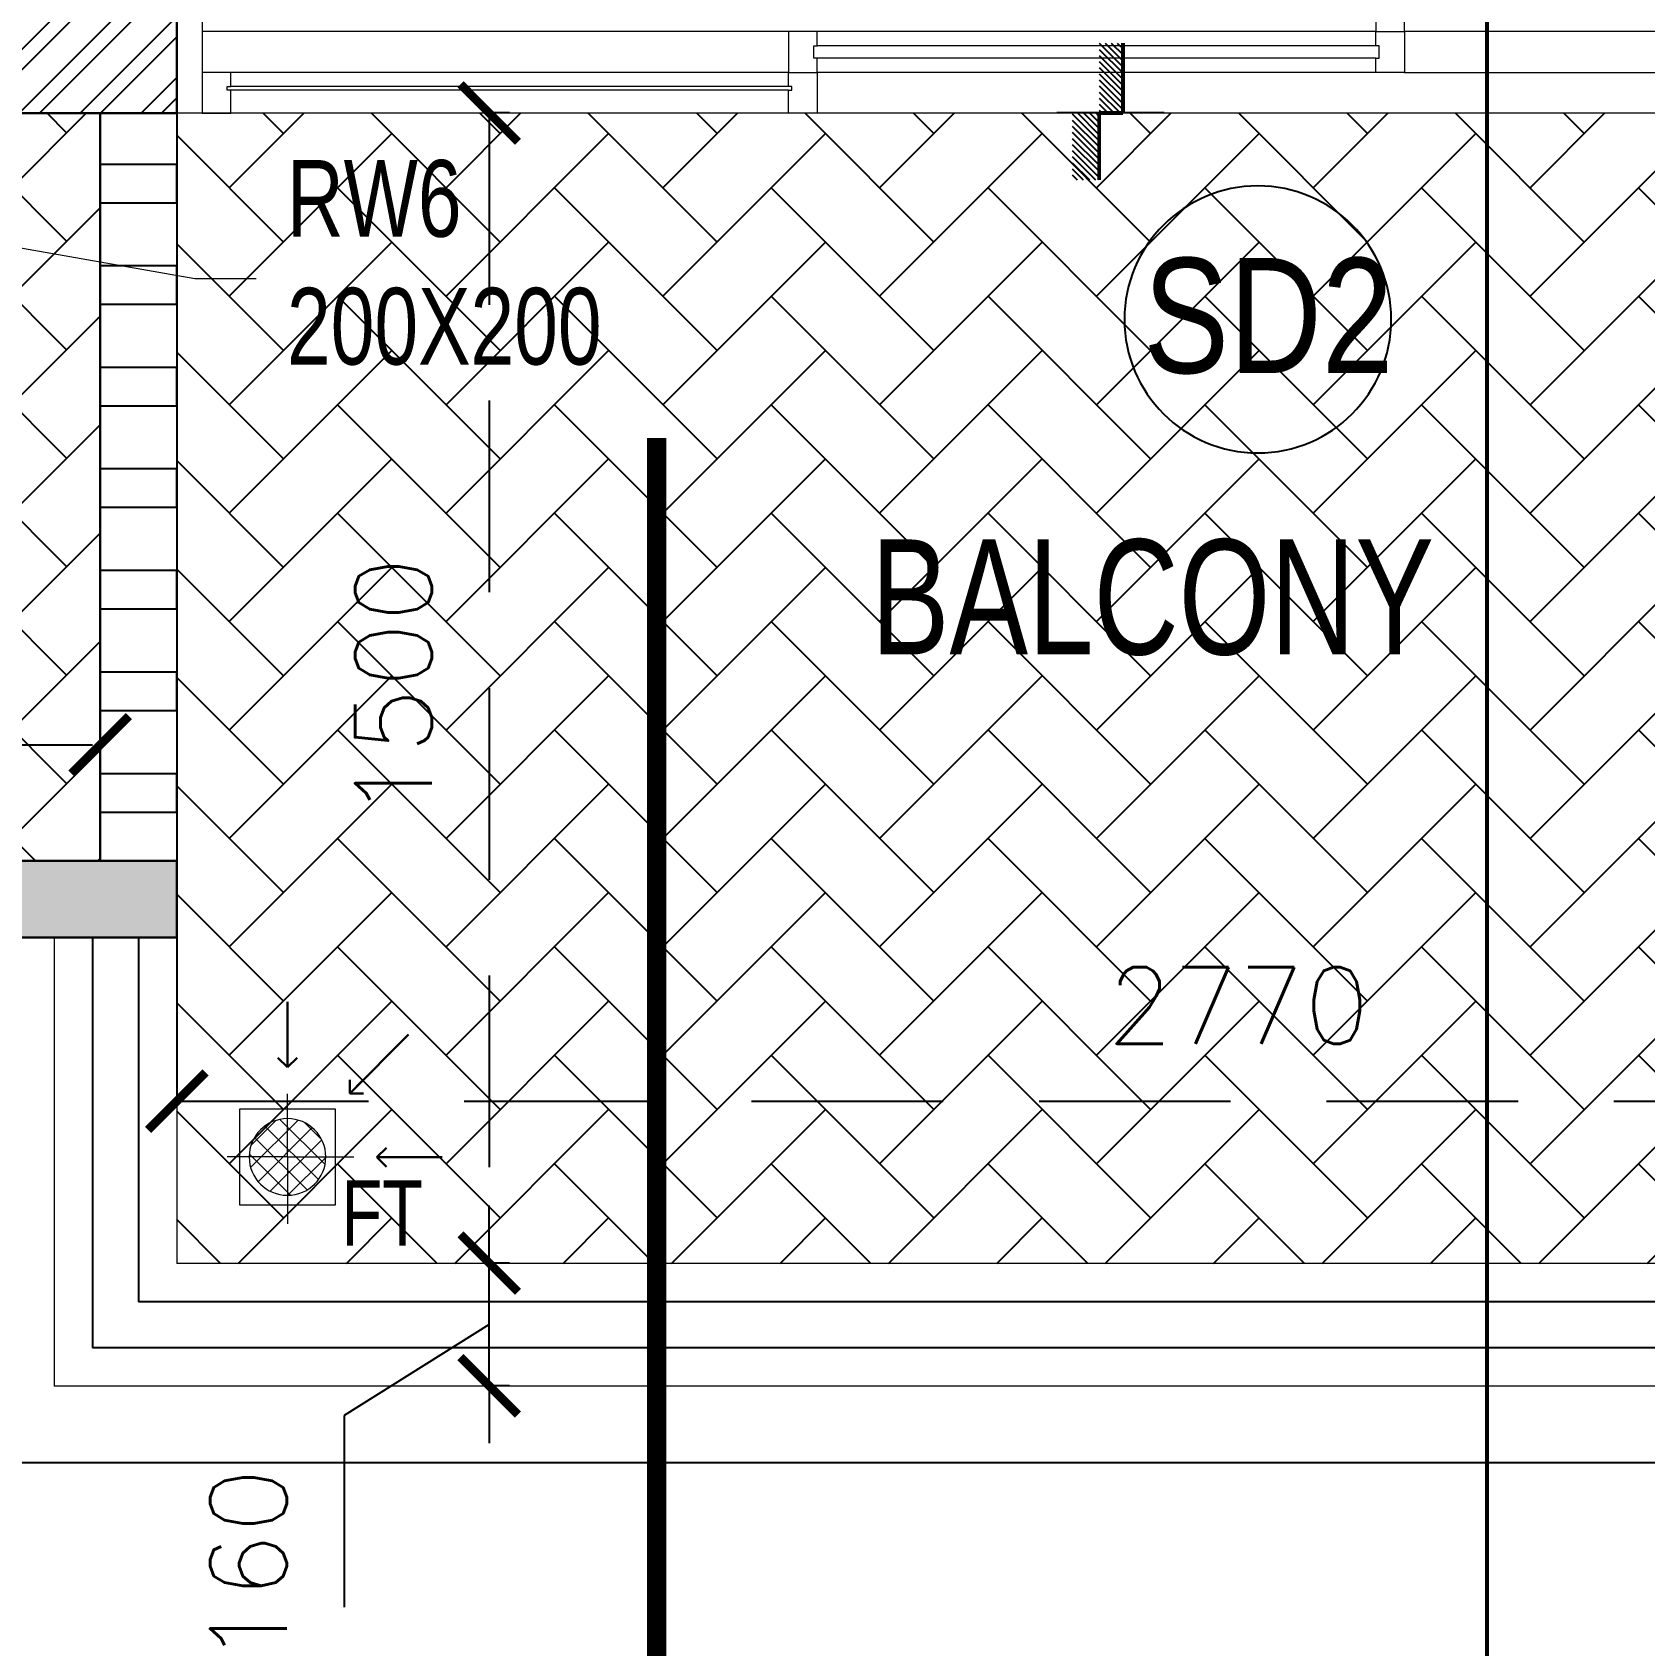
# Model space of a CAD drawing. Header units: millimetres. Extents: x 1124992 to 1258557, y -5767803 to -5695799.
# Drawn here: x 1203239 to 1205343, y -5729609 to -5727504 of the extents above; entities that cross this region are included whole.
import ezdxf
from ezdxf.enums import TextEntityAlignment as Align

# ---------------------------------------------------------------- set-up
doc = ezdxf.new("R2010")
doc.units = ezdxf.units.MM
doc.header["$LTSCALE"] = 1000
doc.header["$MEASUREMENT"] = 0
for name, pattern in [('$1$AUDIT_D_120904163729-0', [0]), ('$36$HIDDEN', [0.375, 0.25, -0.125]), ('2BHK-A - FRONT$0$AUDIT_D_120904163729-0', [0]), ('AUDIT_D_120904163729-0', [0]), ('T8(T9 IS SIMILAR) - DIMENSION & TEXTING$0$AUDIT_D_120904163729-0', [0]), ('T8(T9 IS SIMILAR) - DIMENSION & TEXTING$0$HIDDEN', [0.375, 0.25, -0.125]), ('T8(T9 IS SIMILAR) - DIMENSION & TEXTING$0$T8_REFUGE COLUMNS$0$HIDDEN', [0.375, 0.25, -0.125]), ('T8(T9 IS SIMILAR) - TYPICAL FLOOR ELEVATION$0$AUDIT_D_120904163729-0', [0]), ('T8_PROFILE SECTIONS$0$HIDDEN', [0.375, 0.25, -0.125]), ('T8_PROFILE SECTIONS$0$PHANTOM2', [1.25, 0.625, -0.125, 0.125, -0.125, 0.125, -0.125])]:
    doc.linetypes.add(name, pattern=pattern)
doc.layers.get('0').update_dxf_attribs({"linetype": 'AUDIT_D_120904163729-0'})
for name, color, linetype in [('$0$A-HATCH -160', 251, '$1$AUDIT_D_120904163729-0'), ('$21$A-DIMENSIONS', 2, '$36$HIDDEN'), ('2BHK-A - FRONT$0$A-DECK SUNK 125', 8, 'Continuous'), ('2BHK-A - FRONT$0$A-Elev Feature-Chajja', 13, 'Continuous'), ('2BHK-A - FRONT$0$A-HATCH -160', 251, '2BHK-A - FRONT$0$AUDIT_D_120904163729-0'), ('2BHK-A - FRONT$0$a-tile drop', 3, 'Continuous'), ('2BHK-A - FRONT$0$APT PLANS-typ$0$TILEDROP', 3, 'Continuous'), ('2BHK-A - FRONT$0$CUT-OUT', 49, 'Continuous'), ('2BHK-A - FRONT$0$ELE 1', 1, 'Continuous'), ('T8(T9 IS SIMILAR) - DIMENSION & TEXTING$0$A-DIMENSIONS', 2, 'T8(T9 IS SIMILAR) - DIMENSION & TEXTING$0$HIDDEN'), ('T8(T9 IS SIMILAR) - DIMENSION & TEXTING$0$A-RWS NOS.', 1, 'T8(T9 IS SIMILAR) - DIMENSION & TEXTING$0$AUDIT_D_120904163729-0'), ('T8(T9 IS SIMILAR) - DIMENSION & TEXTING$1$a-window-no', 125, 'Continuous'), ('T8(T9 IS SIMILAR) - TYPICAL FLOOR ELEVATION$0$A-WALL-FEATURES', 6, 'T8(T9 IS SIMILAR) - TYPICAL FLOOR ELEVATION$0$AUDIT_D_120904163729-0'), ('T8_PROFILE SECTIONS$0$A-PROFILE SECTIONS', 81, 'T8_PROFILE SECTIONS$0$PHANTOM2')]:
    doc.layers.add(name, color=color, linetype=linetype)
for name, color, linetype, lineweight in [('2BHK-A - FRONT$0$$0$a-TOI-fixtures', 251, 'Continuous', 0), ('2BHK-A - FRONT$0$a-TOI-fixtures', 251, 'Continuous', 0), ('2BHK-A - FRONT$0$A-WALL- 160', 6, 'Continuous', 30), ('2BHK-A - FRONT$0$Ele', 8, 'Continuous', 15), ('2BHK-A - FRONT$0$Window', 4, 'Continuous', 20), ('T8(T9 IS SIMILAR) - DIMENSION & TEXTING$0$a-Text', 4, 'Continuous', 0), ('T8(T9 IS SIMILAR) - DIMENSION & TEXTING$0$R0-18-10-2014-T1-1st Podium Floor Plan$0$Text', 2, 'Continuous', 0), ('T8(T9 IS SIMILAR)$0$D&W', 8, 'Continuous', 25)]:
    doc.layers.add(name, color=color, linetype=linetype, lineweight=lineweight)
doc.styles.add('2BHK-A - FRONT$0$Romans 1', font='romans.shx', dxfattribs={"height": 100})
doc.styles.add('T8(T9 IS SIMILAR) - DIMENSION & TEXTING$0$ARIAL ARROW', font='swisscl.ttf')
doc.styles.add('T8(T9 IS SIMILAR) - DIMENSION & TEXTING$0$Romans 1', font='romans.shx', dxfattribs={"height": 100})
doc.styles.add('T8(T9 IS SIMILAR) - DIMENSION & TEXTING$0$Tahoma', font='tahoma.ttf')
doc.styles.add('T8(T9 IS SIMILAR) - DIMENSION & TEXTING$1$LODHA STANDERD', font='sanss___.ttf')
doc.dimstyles.new('2BHK-A - FRONT$0$ALPINE S', dxfattribs={"dimscale": 0, "dimtxt": 100, "dimasz": 75, "dimexe": 0, "dimexo": 0, "dimgap": 75, "dimtad": 1, "dimdec": 0, "dimzin": 0, "dimdsep": 46, "dimtxsty": '2BHK-A - FRONT$0$Romans 1', "dimblk": '2BHK-A - FRONT$0$_ArchTick', "dimcen": 0.09, "dimclrd": 256, "dimclre": 256, "dimclrt": 7, "dimadec": 0, "dimazin": 0, "dimtfac": 1, "dimtdec": 0, "dimtofl": 0, "dimtmove": 1, "dimatfit": 0, "dimldrblk": '2BHK-A - FRONT$0$_Open90', "dimfxl": 1, "dimtolj": 1, "dimtzin": 0, "dimarcsym": 0})
doc.dimstyles.new('T8(T9 IS SIMILAR) - DIMENSION & TEXTING$0$ALPINE S', dxfattribs={"dimscale": 0, "dimtxt": 100, "dimasz": 75, "dimexe": 0, "dimexo": 0, "dimgap": 75, "dimtad": 1, "dimdec": 0, "dimzin": 0, "dimdsep": 46, "dimtxsty": 'T8(T9 IS SIMILAR) - DIMENSION & TEXTING$0$Romans 1', "dimblk": 'T8(T9 IS SIMILAR) - DIMENSION & TEXTING$0$_ArchTick', "dimcen": 0.09, "dimclrd": 256, "dimclre": 256, "dimclrt": 7, "dimadec": 0, "dimazin": 0, "dimtfac": 1, "dimtdec": 0, "dimtofl": 0, "dimtmove": 1, "dimatfit": 0, "dimldrblk": 'T8(T9 IS SIMILAR) - DIMENSION & TEXTING$0$_Open90', "dimfxl": 1, "dimtolj": 1, "dimtzin": 0, "dimarcsym": 0})
doc.dimstyles.new('T8(T9 IS SIMILAR) - DIMENSION & TEXTING$0$SAMATA STD', dxfattribs={"dimtxt": 100, "dimasz": 50, "dimexe": 50, "dimexo": 50, "dimgap": 10, "dimtad": 0, "dimdec": 0, "dimrnd": 5, "dimzin": 0, "dimdsep": 46, "dimtxsty": 'T8(T9 IS SIMILAR) - DIMENSION & TEXTING$0$Tahoma', "dimblk": 'T8(T9 IS SIMILAR) - DIMENSION & TEXTING$0$_Origin2', "dimcen": -50, "dimdle": 50, "dimclrd": 7, "dimclre": 7, "dimclrt": 7, "dimadec": 0, "dimazin": 0, "dimtfac": 1, "dimtdec": 0, "dimtmove": 1, "dimatfit": 3, "dimfxl": 150, "dimtfill": 1, "dimtolj": 1, "dimtzin": 0, "dimlwd": -1, "dimlwe": -1, "dimarcsym": 0})

# ---------------------------------------------------------------- blocks, each defined once
blk = doc.blocks.new('T8(T9 IS SIMILAR) - DIMENSION & TEXTING$1$WINDOW TAG')
at = {"layer": 'T8(T9 IS SIMILAR) - DIMENSION & TEXTING$1$a-window-no'}
blk.add_circle((0, 0), 174.1, dxfattribs=at)
at = {"layer": 'T8(T9 IS SIMILAR) - DIMENSION & TEXTING$1$a-window-no', "style": 'T8(T9 IS SIMILAR) - DIMENSION & TEXTING$1$LODHA STANDERD'}
blk.add_attdef('WINDOW', text='', height=150, dxfattribs=at).set_placement((11.3, 2.8), align=Align.MIDDLE_CENTER)
blk = doc.blocks.new('T8(T9 IS SIMILAR) - DIMENSION & TEXTING$0$_ArchTick')
at = {"color": 0, "linetype": 'ByBlock', "const_width": 0.15}
blk.add_lwpolyline([(-0.5, -0.5), (0.5, 0.5)], dxfattribs=at)
blk = doc.blocks.new('*D546')
at = {"layer": 'T8(T9 IS SIMILAR) - DIMENSION & TEXTING$0$A-DIMENSIONS', "linetype": 'T8(T9 IS SIMILAR) - DIMENSION & TEXTING$0$HIDDEN', "lineweight": -2, "transparency": 16777216}
for p, q in [((1202692.3, -5728524), (1202692.3, -5728433.7)), ((1203327.3, -5728524), (1203327.3, -5728433.7))]:
    blk.add_line(p, q, dxfattribs=at)
at = {"layer": 'T8(T9 IS SIMILAR) - DIMENSION & TEXTING$0$A-DIMENSIONS', "lineweight": -2, "transparency": 16777216}
blk.add_line((1202692.3, -5728433.7), (1203327.3, -5728433.7), dxfattribs=at)
at = {"layer": 'T8(T9 IS SIMILAR) - DIMENSION & TEXTING$0$A-DIMENSIONS', "linetype": 'ByBlock', "lineweight": -2, "transparency": 16777216, "xscale": 75, "yscale": 75, "zscale": 75, "rotation": 180}
blk.add_blockref('T8(T9 IS SIMILAR) - DIMENSION & TEXTING$0$_ArchTick', (1202692.3, -5728433.7), dxfattribs=at)
at = {"layer": 'T8(T9 IS SIMILAR) - DIMENSION & TEXTING$0$A-DIMENSIONS', "linetype": 'ByBlock', "lineweight": -2, "transparency": 16777216, "xscale": 75, "yscale": 75, "zscale": 75}
blk.add_blockref('T8(T9 IS SIMILAR) - DIMENSION & TEXTING$0$_ArchTick', (1203327.3, -5728433.7), dxfattribs=at)
at = {"layer": 'T8(T9 IS SIMILAR) - DIMENSION & TEXTING$0$A-DIMENSIONS', "color": 7, "linetype": 'ByBlock', "transparency": 16777216, "insert": (1203009.8, -5728308.7), "char_height": 100, "attachment_point": 5, "style": 'T8(T9 IS SIMILAR) - DIMENSION & TEXTING$0$Romans 1'}
blk.add_mtext('\\A1;635', dxfattribs=at)
blk = doc.blocks.new('T8(T9 IS SIMILAR) - DIMENSION & TEXTING$0$_Open90')
at = {"color": 0, "linetype": 'ByBlock', "lineweight": -2}
for p, q in [((-0.5, 0.5), (0, 0)), ((0, 0), (-1, 0)), ((0, 0), (-0.5, -0.5))]:
    blk.add_line(p, q, dxfattribs=at)
blk = doc.blocks.new('*D548')
at = {"layer": 'T8(T9 IS SIMILAR) - DIMENSION & TEXTING$0$A-DIMENSIONS', "linetype": 'T8(T9 IS SIMILAR) - DIMENSION & TEXTING$0$HIDDEN', "lineweight": -2, "transparency": 16777216}
for p, q in [((1203427.3, -5728684), (1203427.3, -5728898.5)), ((1206197.3, -5728684), (1206197.3, -5728898.5))]:
    blk.add_line(p, q, dxfattribs=at)
at = {"layer": 'T8(T9 IS SIMILAR) - DIMENSION & TEXTING$0$A-DIMENSIONS', "lineweight": -2, "transparency": 16777216}
blk.add_line((1203427.3, -5728898.5), (1206197.3, -5728898.5), dxfattribs=at)
at = {"layer": 'T8(T9 IS SIMILAR) - DIMENSION & TEXTING$0$A-DIMENSIONS', "linetype": 'ByBlock', "lineweight": -2, "transparency": 16777216, "xscale": 75, "yscale": 75, "zscale": 75, "rotation": 180}
blk.add_blockref('T8(T9 IS SIMILAR) - DIMENSION & TEXTING$0$_ArchTick', (1203427.3, -5728898.5), dxfattribs=at)
at = {"layer": 'T8(T9 IS SIMILAR) - DIMENSION & TEXTING$0$A-DIMENSIONS', "linetype": 'ByBlock', "lineweight": -2, "transparency": 16777216, "xscale": 75, "yscale": 75, "zscale": 75}
blk.add_blockref('T8(T9 IS SIMILAR) - DIMENSION & TEXTING$0$_ArchTick', (1206197.3, -5728898.5), dxfattribs=at)
at = {"layer": 'T8(T9 IS SIMILAR) - DIMENSION & TEXTING$0$A-DIMENSIONS', "color": 7, "linetype": 'ByBlock', "transparency": 16777216, "insert": (1204812.3, -5728773.5), "char_height": 100, "attachment_point": 5, "style": 'T8(T9 IS SIMILAR) - DIMENSION & TEXTING$0$Romans 1'}
blk.add_mtext('\\A1;2770', dxfattribs=at)
blk = doc.blocks.new('*D509')
at = {"layer": 'T8(T9 IS SIMILAR) - DIMENSION & TEXTING$0$A-DIMENSIONS', "linetype": 'T8(T9 IS SIMILAR) - DIMENSION & TEXTING$0$HIDDEN', "lineweight": -2, "transparency": 16777216}
for p, q in [((1203861.5, -5727609.6), (1203835, -5727609.6)), ((1203861.5, -5729109.6), (1203835, -5729109.6))]:
    blk.add_line(p, q, dxfattribs=at)
at = {"layer": 'T8(T9 IS SIMILAR) - DIMENSION & TEXTING$0$A-DIMENSIONS', "lineweight": -2, "transparency": 16777216}
blk.add_line((1203835, -5727609.6), (1203835, -5729109.6), dxfattribs=at)
at = {"layer": 'T8(T9 IS SIMILAR) - DIMENSION & TEXTING$0$A-DIMENSIONS', "linetype": 'ByBlock', "lineweight": -2, "transparency": 16777216, "xscale": 75, "yscale": 75, "zscale": 75}
for p, rotation in [((1203835, -5727609.6), 90), ((1203835, -5729109.6), 270)]:
    blk.add_blockref('T8(T9 IS SIMILAR) - DIMENSION & TEXTING$0$_ArchTick', p, dxfattribs=dict(at, rotation=rotation))
at = {"layer": 'T8(T9 IS SIMILAR) - DIMENSION & TEXTING$0$A-DIMENSIONS', "color": 7, "linetype": 'ByBlock', "transparency": 16777216, "insert": (1203710, -5728359.6), "char_height": 100, "attachment_point": 5, "rotation": 90, "style": 'T8(T9 IS SIMILAR) - DIMENSION & TEXTING$0$Romans 1'}
blk.add_mtext('\\A1;1500', dxfattribs=at)
blk = doc.blocks.new('T8(T9 IS SIMILAR) - DIMENSION & TEXTING$0$_Origin2')
at = {"color": 0, "linetype": 'ByBlock', "lineweight": -2}
blk.add_line((-0.5, 0), (-1, 0), dxfattribs=at)
for radius in [0.5, 0.25]:
    blk.add_circle((0, 0), radius, dxfattribs=at)
blk = doc.blocks.new('*D199')
at = {"layer": 'T8(T9 IS SIMILAR) - DIMENSION & TEXTING$0$A-DIMENSIONS', "lineweight": -2, "transparency": 16777216}
for p, q in [((1203835, -5729109.6), (1203835, -5729034.6)), ((1203835, -5729269.7), (1203835, -5729109.6)), ((1203835, -5729189.6), (1203645.8, -5729308.5)), ((1203835, -5729269.7), (1203835, -5729344.7)), ((1203645.8, -5729308.5), (1203645.8, -5729701.4))]:
    blk.add_line(p, q, dxfattribs=at)
at = {"layer": 'T8(T9 IS SIMILAR) - DIMENSION & TEXTING$0$A-DIMENSIONS', "linetype": 'T8(T9 IS SIMILAR) - DIMENSION & TEXTING$0$HIDDEN', "lineweight": -2, "transparency": 16777216}
for p, q in [((1203861.5, -5729109.6), (1203835, -5729109.6)), ((1203861.5, -5729269.7), (1203835, -5729269.7))]:
    blk.add_line(p, q, dxfattribs=at)
at = {"layer": 'T8(T9 IS SIMILAR) - DIMENSION & TEXTING$0$A-DIMENSIONS', "linetype": 'ByBlock', "lineweight": -2, "transparency": 16777216, "xscale": 75, "yscale": 75, "zscale": 75}
for p, rotation in [((1203835, -5729109.6), 270), ((1203835, -5729269.7), 90)]:
    blk.add_blockref('T8(T9 IS SIMILAR) - DIMENSION & TEXTING$0$_ArchTick', p, dxfattribs=dict(at, rotation=rotation))
at = {"layer": 'T8(T9 IS SIMILAR) - DIMENSION & TEXTING$0$A-DIMENSIONS', "color": 7, "linetype": 'ByBlock', "transparency": 16777216, "insert": (1203520.8, -5729505), "char_height": 100, "attachment_point": 5, "rotation": 90, "style": 'T8(T9 IS SIMILAR) - DIMENSION & TEXTING$0$Romans 1'}
blk.add_mtext('\\A1;160', dxfattribs=at)
blk = doc.blocks.new('2BHK-A - FRONT$0$2400')
at = {"layer": '2BHK-A - FRONT$0$Window', "color": 1, "lineweight": 13}
for p, q in [((1151176.5, -5692111.9), (1148842.5, -5692111.9)), ((1149607.5, -5692111.9), (1148880, -5692111.9)), ((1149607.5, -5692165.3), (1148880, -5692165.3)), ((1150373.7, -5692165.3), (1149645, -5692165.3)), ((1150411.2, -5692165.3), (1151176.5, -5692165.3)), ((1149607.5, -5692218.6), (1148842.5, -5692218.6)), ((1150373.7, -5692218.6), (1149645, -5692218.6)), ((1151139, -5692218.6), (1150411.2, -5692218.6)), ((1150373.7, -5692271.9), (1148842.5, -5692271.9)), ((1151139, -5692271.9), (1150411.2, -5692271.9))]:
    blk.add_line(p, q, dxfattribs=at)
at = {"layer": '2BHK-A - FRONT$0$Window', "color": 5, "lineweight": 13}
for p, q in [((1149607.5, -5692142.2), (1148880, -5692142.2)), ((1149607.5, -5692146.7), (1148880, -5692146.7)), ((1150373.7, -5692183.8), (1149645, -5692183.8)), ((1150373.7, -5692200), (1149645, -5692200)), ((1151139, -5692237.2), (1150411.2, -5692237.2)), ((1151139, -5692253.3), (1150411.2, -5692253.3))]:
    blk.add_line(p, q, dxfattribs=at)
at = {"layer": '2BHK-A - FRONT$0$Window', "color": 4, "lineweight": 13}
for points in [[(1148842.5, -5692111.9), (1148809.5, -5692111.9), (1148809.5, -5692271.9), (1148842.5, -5692271.9)], [(1148880, -5692146.7), (1148880, -5692165.3), (1148842.5, -5692165.3), (1148842.5, -5692111.9), (1148880, -5692111.9), (1148880, -5692142.2), (1148875.5, -5692142.2), (1148875.5, -5692146.7)], [(1149607.5, -5692146.7), (1149607.5, -5692165.3), (1149645, -5692165.3), (1149645, -5692111.9), (1149607.5, -5692111.9), (1149607.5, -5692142.2), (1149612, -5692142.2), (1149612, -5692146.7)], [(1151209.5, -5692111.9), (1151176.5, -5692111.9), (1151176.5, -5692271.9), (1151209.5, -5692271.9)], [(1149645, -5692200), (1149645, -5692218.6), (1149607.5, -5692218.6), (1149607.5, -5692165.3), (1149645, -5692165.3), (1149645, -5692183.8), (1149640.5, -5692183.8), (1149640.5, -5692200)], [(1150373.7, -5692200), (1150373.7, -5692218.6), (1150411.2, -5692218.6), (1150411.2, -5692165.3), (1150373.7, -5692165.3), (1150373.7, -5692183.8), (1150378.2, -5692183.8), (1150378.2, -5692200)], [(1150411.2, -5692253.3), (1150411.2, -5692271.9), (1150373.7, -5692271.9), (1150373.7, -5692218.6), (1150411.2, -5692218.6), (1150411.2, -5692237.2), (1150406.7, -5692237.2), (1150406.7, -5692253.3)], [(1151139, -5692253.3), (1151139, -5692271.9), (1151176.5, -5692271.9), (1151176.5, -5692218.6), (1151139, -5692218.6), (1151139, -5692237.2), (1151143.5, -5692237.2), (1151143.5, -5692253.3)]]:
    blk.add_lwpolyline(points, close=True, dxfattribs=at)
blk = doc.blocks.new('2BHK-A - FRONT$0$TILE DROP -x')
at = {"layer": '2BHK-A - FRONT$0$APT PLANS-typ$0$TILEDROP'}
h = blk.add_hatch(dxfattribs=at)
h.set_pattern_fill('ACET-2D-ANSI31', color=8, scale=90, angle=90, style=0)
h.set_pattern_definition([(135, (-851695.914, 5365039.183), (-7.954951288, -7.954951288), [])])
h.paths.add_polyline_path([(-58323.9, -19205.9), (-58323.9, -19023.7), (-58261.5, -19023.7), (-58261.5, -19205.9)])
edge = h.paths.add_edge_path()
edge.add_line((-58323.9, -19381.2), (-58393.7, -19381.2))
edge.add_line((-58323.9, -19205.9), (-58323.9, -19381.2))
edge.add_line((-58393.1, -19205.9), (-58323.9, -19205.9))
edge.add_line((-58393.1, -19381.2), (-58393.1, -19205.9))
at = {"layer": '2BHK-A - FRONT$0$APT PLANS-typ$0$TILEDROP', "color": 1}
blk.add_line((-58153.9, -19205.9), (-58434, -19205.9), dxfattribs=at)
at = {"layer": '2BHK-A - FRONT$0$APT PLANS-typ$0$TILEDROP', "color": 20, "const_width": 10}
for points in [[(-58261.5, -19205.9), (-58261.5, -19023.7)], [(-58323.9, -19381.2), (-58323.9, -19205.9)], [(-58323.9, -19205.9), (-58261.5, -19205.9)]]:
    blk.add_lwpolyline(points, dxfattribs=at)
blk = doc.blocks.new('2BHK-A - FRONT$0$_ArchTick')
at = {"color": 0, "linetype": 'ByBlock', "const_width": 0.15}
blk.add_lwpolyline([(-0.5, -0.5), (0.5, 0.5)], dxfattribs=at)
blk = doc.blocks.new('2BHK-A - FRONT$0$_Open90')
at = {"color": 0, "linetype": 'ByBlock', "lineweight": -2}
for p, q in [((0, 0), (-1, 0)), ((-0.5, 0.5), (0, 0)), ((0, 0), (-0.5, -0.5))]:
    blk.add_line(p, q, dxfattribs=at)
blk = doc.blocks.new('T8(T9 IS SIMILAR) - TYPICAL FLOOR ELEVATION')
at = {"layer": 'T8(T9 IS SIMILAR) - TYPICAL FLOOR ELEVATION$0$A-WALL-FEATURES', "linetype": 'ByBlock'}
blk.add_lwpolyline([(1203167.3, -5728684), (1203167.3, -5729369.6), (1209377.3, -5729369.6), (1209377.3, -5728684)], dxfattribs=at)
blk = doc.blocks.new('T8_PROFILE SECTIONS$0$MH')
at = {"layer": 'T8_PROFILE SECTIONS$0$A-PROFILE SECTIONS', "linetype": 'T8_PROFILE SECTIONS$0$HIDDEN', "ltscale": 2, "const_width": 5}
blk.add_lwpolyline([(1140339.1, -5697424.8), (1140339.1, -5700565.7)], dxfattribs=at)
blk = doc.blocks.new('PROFILE SECTION LINE T9')
at = {"layer": 'T8_PROFILE SECTIONS$0$A-PROFILE SECTIONS', "linetype": 'ByBlock', "xscale": -1, "rotation": 180}
blk.add_blockref('T8_PROFILE SECTIONS$0$MH', (-1120920.5, -5715695.8, 0), dxfattribs=at)
blk = doc.blocks.new('T8(T9 IS SIMILAR) - DIMENSION & TEXTING')
at = {"color": 4, "linetype": 'T8(T9 IS SIMILAR) - DIMENSION & TEXTING$0$T8_REFUGE COLUMNS$0$HIDDEN', "ltscale": 5, "const_width": 25, "elevation": 0.1}
blk.add_lwpolyline([(1204053.5, -5730701.3), (1204053.5, -5728033.3)], dxfattribs=at)
at = {"layer": 'T8(T9 IS SIMILAR) - DIMENSION & TEXTING$1$a-window-no'}
ref = blk.add_blockref('T8(T9 IS SIMILAR) - DIMENSION & TEXTING$1$WINDOW TAG', (1204837.8, -5727878.8), dxfattribs=dict(at, xscale=-1))
ref.add_attrib('WINDOW', 'SD2', dxfattribs={"height": 150, "style": 'T8(T9 IS SIMILAR) - DIMENSION & TEXTING$1$LODHA STANDERD', "width": 0.8}).set_placement((1204851.5, -5727873.7), align=Align.MIDDLE_CENTER)
at = {"layer": 'T8(T9 IS SIMILAR) - DIMENSION & TEXTING$0$A-RWS NOS.', "linetype": 'ByBlock', "insert": (1203571.2, -5727671), "char_height": 100, "width": 532.298, "attachment_point": 1, "style": 'T8(T9 IS SIMILAR) - DIMENSION & TEXTING$0$ARIAL ARROW'}
blk.add_mtext('RW6\\P200X200', dxfattribs=at)
at = {"layer": 'T8(T9 IS SIMILAR) - DIMENSION & TEXTING$0$a-Text', "style": 'T8(T9 IS SIMILAR) - DIMENSION & TEXTING$0$ARIAL ARROW'}
blk.add_text('BALCONY', height=150, dxfattribs=at).set_placement((1204332.9, -5728315.8))
at = {"layer": 'T8(T9 IS SIMILAR) - DIMENSION & TEXTING$0$R0-18-10-2014-T1-1st Podium Floor Plan$0$Text', "linetype": 'ByBlock', "style": 'T8(T9 IS SIMILAR) - DIMENSION & TEXTING$0$ARIAL ARROW'}
blk.add_text('FT', height=85, dxfattribs=at).set_placement((1203642.1, -5729086.7))
at = {"layer": 'T8(T9 IS SIMILAR) - DIMENSION & TEXTING$0$A-DIMENSIONS', "linetype": 'ByBlock'}
dim = blk.add_linear_dim(base=(1203835, -5729109.6), p1=(1203861.5, -5727609.6), p2=(1203861.5, -5729109.6), angle=90, dimstyle='T8(T9 IS SIMILAR) - DIMENSION & TEXTING$0$ALPINE S', override={"dimscale": 1, "dimfxl": 5, "dimarcsym": 1}, dxfattribs=at)
dim.commit()
dim.dimension.update_dxf_attribs({"geometry": '*D509', "text_midpoint": (1203710, -5728359.6)})
for base, p1, p2, picture, middle in [((1203327.3, -5728433.7), (1202692.3, -5728524), (1203327.3, -5728524), '*D546', (1203009.8, -5728308.7)), ((1206197.3, -5728898.5), (1203427.3, -5728684), (1206197.3, -5728684), '*D548', (1204812.3, -5728773.5))]:
    dim = blk.add_linear_dim(base=base, p1=p1, p2=p2, dimstyle='T8(T9 IS SIMILAR) - DIMENSION & TEXTING$0$ALPINE S', override={"dimscale": 1, "dimfxl": 5, "dimarcsym": 1}, dxfattribs=at)
    dim.commit()
    dim.dimension.update_dxf_attribs({"geometry": picture, "text_midpoint": middle})
dim = blk.add_linear_dim(base=(1203835, -5729109.6), p1=(1203861.5, -5729269.7, -0.6), p2=(1203861.5, -5729109.6), angle=270, dimstyle='T8(T9 IS SIMILAR) - DIMENSION & TEXTING$0$ALPINE S', override={"dimscale": 1, "dimfxl": 5, "dimarcsym": 1}, dxfattribs=at)
dim.commit()
dim.dimension.update_dxf_attribs({"geometry": '*D199', "text_midpoint": (1203645.8, -5729383.5), "dimtype": 128})
at = {"layer": 'T8(T9 IS SIMILAR) - DIMENSION & TEXTING$0$R0-18-10-2014-T1-1st Podium Floor Plan$0$Text'}
blk.add_leader([(1202789.8, -5727709.9), (1203451, -5727825.5), (1203530.8, -5727825.5)], dimstyle='T8(T9 IS SIMILAR) - DIMENSION & TEXTING$0$SAMATA STD', override={"dimasz": 75, "dimclrd": 2, "dimfxlon": 1, "dimarcsym": 1}, dxfattribs=at)
blk = doc.blocks.new('2BHK-A - FRONT$0$A$C1DA736AB')
at = {"layer": '2BHK-A - FRONT$0$a-TOI-fixtures', "linetype": 'ByBlock'}
for points in [[(117, 0.4, 0), (202.3, 0.4, 0)], [(81.7, -82.8, 0), (158.2, -159.9, 0)], [(0.4, -117, 0), (0.4, -202.3, 0)]]:
    blk.add_leader(points, dimstyle='2BHK-A - FRONT$0$ALPINE S', override={"dimscale": 1, "dimasz": 25, "dimtad": 0, "dimfxl": 5, "dimtfill": 1, "dimarcsym": 1}, dxfattribs=at)
blk = doc.blocks.new('2BHK-A - FRONT$0$$0$Type-A-First Floor Plan-bottom-up$0$FLOOR TRAP-flat-6')
at = {"layer": '2BHK-A - FRONT$0$$0$a-TOI-fixtures'}
h = blk.add_hatch(dxfattribs=at)
h.set_pattern_fill('ACET-2D-_USER', color=256, scale=20, angle=45, style=0, double=1, pattern_type=0)
h.set_pattern_definition([(45, (-789896.981, 5385770.066), (-14.142135624, 14.142135624), []), (135, (-789896.981, 5385770.066), (-14.142135624, -14.142135624), [])])
edge = h.paths.add_edge_path()
edge.add_arc((150, 150), 50, 0, 360)
for q in [(150, 228.6), (67.6, 150), (237.4, 150), (150, 63.6)]:
    blk.add_line((150, 150), q, dxfattribs=at)
blk.add_lwpolyline([(87.5, 212.5), (212.5, 212.5), (212.5, 87.5), (87.5, 87.5)], close=True, dxfattribs=at)
blk.add_circle((150, 150), 50, dxfattribs=at)
at = {"layer": '2BHK-A - FRONT$0$A-WALL- 160', "linetype": 'ByBlock', "rotation": 270}
blk.add_blockref('2BHK-A - FRONT$0$A$C1DA736AB', (150, 150.4), dxfattribs=at)
blk = doc.blocks.new('2BHK-A - FRONT')
at = {"layer": '2BHK-A - FRONT$0$A-DECK SUNK 125'}
h = blk.add_hatch(dxfattribs=at)
h.set_pattern_fill('AR-HBONE', color=256, scale=25)
edge = h.paths.add_edge_path(flags=16)
edge.add_arc((1148349.5, -5727809.6), 24, 180, 540, ccw=False)
h.paths.add_polyline_path([(1148199.5, -5728584.6), (1148834.5, -5728584.6), (1148834.5, -5727609.6), (1148394.5, -5727609.6), (1148394.5, -5727809.6), (1148199.5, -5727809.6)])
h = blk.add_hatch(dxfattribs=at)
h.set_pattern_fill('AR-HBONE', color=256, scale=25)
h.set_pattern_definition([(45, (0, -0.98), (1e-14, 141.4213562), [300, -100]), (135, (70.71, 69.74), (1e-14, 141.4213562), [300, -100])])
h.paths.add_polyline_path([(1148934.5, -5727609.6), (1151704.5, -5727609.6), (1151704.5, -5729109.6), (1148934.5, -5729109.6)])
at = {"layer": '2BHK-A - FRONT$0$A-HATCH -160', "linetype": 'ByBlock'}
h = blk.add_hatch(dxfattribs=at)
h.set_pattern_fill('ZIGZAG', color=256, scale=250)
h.set_pattern_definition([(0, (0, 0), (31.25, 31.25), [31.25, -31.25]), (90, (31.25, 0), (-31.25, 31.25), [31.25, -31.25])])
h.paths.add_polyline_path([(1142149.5, -5723474.6), (1143849.6, -5723474.6), (1143849.6, -5723374.6), (1142149.5, -5723374.6)])
h.paths.add_polyline_path([(1144889.5, -5724474.6), (1144889.5, -5724574.6), (1147099.5, -5724574.6), (1147099.5, -5724474.6), (1145949.5, -5724474.2), (1145949.5, -5724374.2), (1145849.5, -5724374.2), (1145849.5, -5724474.6)])
h.paths.add_polyline_path([(1145949.5, -5723374.2), (1146849.2, -5723374.2), (1146849.2, -5723474.2), (1145949.5, -5723474.2)])
h.paths.add_polyline_path([(1147599.2, -5723474.2), (1148199.2, -5723474.2), (1148199.2, -5723374.2), (1147599.2, -5723374.2)])
h.paths.add_polyline_path([(1150399.5, -5721024.5), (1150499.5, -5721024.5), (1150499.5, -5721774.2), (1150399.5, -5721774.2)])
h.paths.add_polyline_path([(1150399.5, -5720124.5), (1150499.5, -5720124.5), (1150499.5, -5719224.6), (1150399.5, -5719224.6)])
h.paths.add_polyline_path([(1145549.4, -5721674.6), (1145649.4, -5721674.6), (1145649.4, -5721174.6), (1145649.4, -5721174.6), (1145649.4, -5721073.7), (1145549.4, -5721073.9)])
h.paths.add_polyline_path([(1148199.5, -5728684.2), (1148934.5, -5728684.2), (1148934.5, -5728584.2), (1148199.5, -5728584.2)])
h.paths.add_polyline_path([(1148449.5, -5721774.6), (1148849.5, -5721774.6), (1148849.5, -5721674.6), (1148449.5, -5721674.6)])
h.paths.add_polyline_path([(1150149.5, -5721674.6), (1150399.5, -5721674.6), (1150399.5, -5721774.6), (1150149.5, -5721774.6)])
h = blk.add_hatch(dxfattribs=at)
h.set_pattern_fill('ANSI32', color=256, scale=150)
h.set_pattern_definition([(45, (0, -0.55), (-39.77475644, 39.77475644), []), (45, (26.517, -0.55), (-39.77475644, 39.77475644), [])])
h.paths.add_polyline_path([(1145269.9, -5728524.2), (1145269.9, -5728684.2), (1144639.8, -5728684.2), (1144639.8, -5726829.5), (1144799.8, -5726829.5), (1144799.8, -5728524.2)])
h.paths.add_polyline_path([(1148934.5, -5727449.8), (1148934.5, -5727609.8), (1147999.5, -5727609.8), (1147999.5, -5727009.5), (1148159.5, -5727009.5), (1148159.5, -5727449.8)])
h.paths.add_polyline_path([(1147999.5, -5728684.2), (1147999.5, -5728524.2), (1147369.9, -5728524.2), (1147369.9, -5728684.2)])
edge = h.paths.add_edge_path()
edge.add_line((1151334.5, -5727449.8), (1151779.5, -5727449.8))
edge.add_line((1151779.5, -5727449.8), (1151779.5, -5727609.8))
edge.add_line((1151704.5, -5727609.8), (1151334.5, -5727609.8))
edge.add_line((1151334.5, -5727609.8), (1151334.5, -5727449.8))
h.paths.add_polyline_path([(1146264.5, -5719573.8), (1146424.5, -5719573.8), (1146424.5, -5719224.6), (1146264.5, -5719224.6)])
h.paths.add_polyline_path([(1145549.4, -5721834.4), (1145788.9, -5721834.4), (1145790, -5721674.6), (1145549.4, -5721674.6)])
h.paths.add_polyline_path([(1145949.5, -5721924.2), (1145949.5, -5722524.6), (1145789.5, -5722524.6), (1145789.5, -5721924.2)])
h.paths.add_polyline_path([(1144599.5, -5721924.6), (1144759.5, -5721924.6), (1144762, -5722524.6), (1144602, -5722524.6)])
h.paths.add_polyline_path([(1144599.5, -5723474.6), (1144599.5, -5723174.6), (1144759.5, -5723174.6), (1144759.5, -5723314.6), (1145789.5, -5723314.6), (1145789.5, -5723174.6), (1145949.5, -5723174.6), (1145949.5, -5723474.2)])
at = {"layer": '2BHK-A - FRONT$0$A-Elev Feature-Chajja', "color": 4}
for points in [[(1148834.5, -5727676.3), (1148834.5, -5727726.3), (1148934.5, -5727726.3), (1148934.5, -5727676.3)], [(1148834.5, -5727808.7), (1148834.5, -5727858.7), (1148934.5, -5727858.7), (1148934.5, -5727808.7)], [(1148834.5, -5727941), (1148834.5, -5727991), (1148934.5, -5727991), (1148934.5, -5727941)], [(1148834.5, -5728073.4), (1148834.5, -5728123.4), (1148934.5, -5728123.4), (1148934.5, -5728073.4)], [(1148834.5, -5728205.8), (1148834.5, -5728255.8), (1148934.5, -5728255.8), (1148934.5, -5728205.8)], [(1148834.5, -5728338.7), (1148834.5, -5728388.7), (1148934.5, -5728388.7), (1148934.5, -5728338.7)], [(1148834.5, -5728471.1), (1148834.5, -5728521.1), (1148934.5, -5728521.1), (1148934.5, -5728471.1)]]:
    blk.add_lwpolyline(points, close=True, dxfattribs=at)
at = {"layer": '2BHK-A - FRONT$0$A-WALL- 160', "linetype": 'ByBlock'}
for p in [(1148934.5, -5727449.6), (1147999.5, -5727609.6)]:
    blk.add_line(p, (1148934.5, -5727609.6), dxfattribs=at)
blk.add_lwpolyline([(1148199.5, -5728684.6), (1148934.5, -5728684.6), (1148934.5, -5728584.6), (1148199.5, -5728584.6)], dxfattribs=at)
at = {"layer": '2BHK-A - FRONT$0$CUT-OUT'}
for p, q in [((1148834.5, -5727609.6), (1148834.5, -5728584.6)), ((1148934.5, -5727609.6), (1148934.5, -5728584.6))]:
    blk.add_line(p, q, dxfattribs=at)
blk.add_lwpolyline([(1148199.5, -5728584.6), (1148834.5, -5728584.6), (1148834.5, -5727609.6), (1148394.5, -5727609.6), (1148394.5, -5727809.6), (1148199.5, -5727809.6)], close=True, dxfattribs=at)
at = {"layer": '2BHK-A - FRONT$0$Ele'}
for p, q in [((1148934.5, -5727609.6), (1148934.5, -5729109.6)), ((1148774.5, -5728684.8), (1148774.5, -5729269.6)), ((1151704.5, -5729109.6), (1148934.5, -5729109.6)), ((1151704.5, -5729269.6), (1148774.5, -5729269.6))]:
    blk.add_line(p, q, dxfattribs=at)
at = {"layer": '2BHK-A - FRONT$0$ELE 1'}
for p, q in [((1148824.5, -5728684.8), (1148824.5, -5729219.6)), ((1148884.5, -5728684.8), (1148884.5, -5729159.6)), ((1151704.5, -5729159.6), (1148884.5, -5729159.6)), ((1151704.5, -5729219.6), (1148824.5, -5729219.6))]:
    blk.add_line(p, q, dxfattribs=at)
at = {"layer": '2BHK-A - FRONT$0$$0$a-TOI-fixtures', "extrusion": (0, 0, -1), "zscale": -1, "rotation": 270}
blk.add_blockref('2BHK-A - FRONT$0$$0$Type-A-First Floor Plan-bottom-up$0$FLOOR TRAP-flat-6', (-1149229, -5728820.8), dxfattribs=at)
at = {"layer": '2BHK-A - FRONT$0$a-tile drop', "extrusion": (0, 0, -1), "xscale": -0.5, "yscale": 0.5, "zscale": -0.5}
blk.add_blockref('2BHK-A - FRONT$0$TILE DROP -x', (-1179299.9, -5718006.2), dxfattribs=at)
at = {"layer": '2BHK-A - FRONT$0$A-WALL- 160', "linetype": 'ByBlock', "xscale": -1, "rotation": 180}
blk.add_blockref('2BHK-A - FRONT$0$2400', (125, -11419721.5), dxfattribs=at)
blk = doc.blocks.new('T8(T9 IS SIMILAR)')
at = {"layer": 'T8(T9 IS SIMILAR)$0$D&W', "linetype": 'ByBlock'}
blk.add_blockref('2BHK-A - FRONT', (54492.8, -0.4), dxfattribs=at)
blk.add_blockref('T8(T9 IS SIMILAR) - TYPICAL FLOOR ELEVATION', (0, 0), dxfattribs=at)

msp = doc.modelspace()

# ---------------------------------------------------------------- block references
at = {"layer": '$21$A-DIMENSIONS', "linetype": 'ByBlock'}
msp.add_blockref('T8(T9 IS SIMILAR)', (0, 0), dxfattribs=at)

# ---------------------------------------------------------------- next in the draw order: block references
at = {"layer": '$0$A-HATCH -160', "linetype": 'ByBlock'}
msp.add_blockref('T8(T9 IS SIMILAR) - DIMENSION & TEXTING', (0, 0), dxfattribs=at)

# ---------------------------------------------------------------- next in the draw order: block references
at = {"layer": 'T8_PROFILE SECTIONS$0$A-PROFILE SECTIONS', "linetype": 'ByBlock'}
msp.add_blockref('PROFILE SECTION LINE T9', (1185718.17, -5711615.765, -0.024), dxfattribs=at)

doc.saveas('drawing.dxf')
